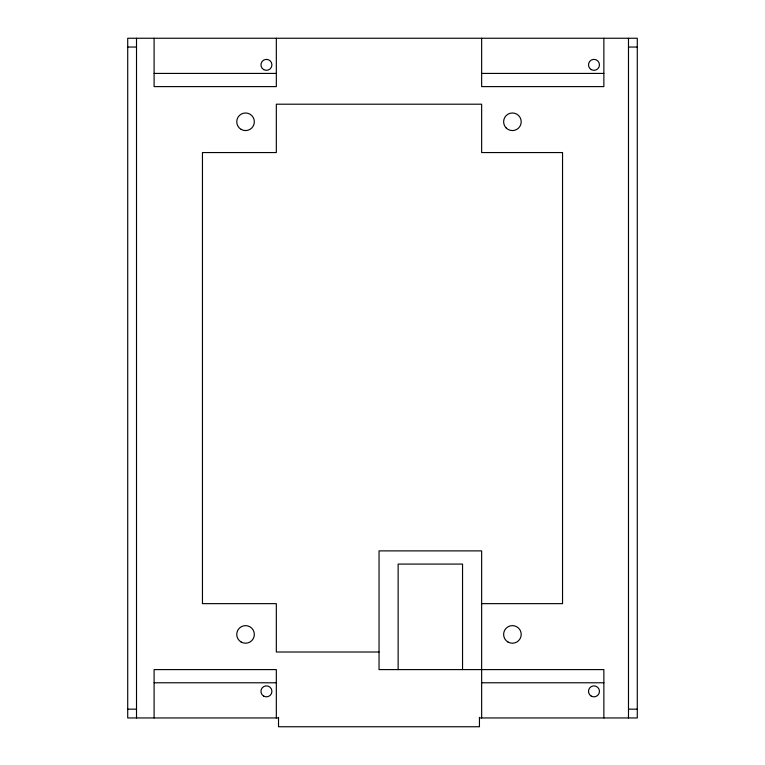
<?xml version="1.0" encoding="UTF-8"?>
<svg xmlns="http://www.w3.org/2000/svg" width="765" height="765" viewBox="0 0 765 765"><rect width="100%" height="100%" fill="white"/><g stroke="black" fill="none" stroke-linecap="round" stroke-linejoin="round"><path stroke-width="1.15" d="M127.717 47.048L136.514 47.048M628.486 47.048L637.283 47.048M154.1 73.421L276.328 73.421M481.644 73.421L603.862 73.421M481.644 603.642L562.543 603.642L562.543 152.56L481.644 152.56L481.644 104.203L276.328 104.203L276.328 152.56L202.457 152.56L202.457 603.642L276.328 603.642L276.328 652.01L379.048 652.01M154.1 682.782L276.328 682.782M481.644 682.782L603.862 682.782M127.717 709.165L136.514 709.165M628.486 709.165L637.283 709.165M278.517 717.952L127.717 717.952L127.717 38.25L637.283 38.25L637.283 717.952L479.445 717.952M628.486 38.25L628.486 717.952M603.862 38.25L603.862 86.608L481.644 86.608L481.644 38.25M603.862 717.952L603.862 669.595L379.048 669.595L379.048 550.886L481.644 550.886L481.644 717.952M479.445 717.369L479.445 726.75L278.517 726.75L278.517 717.369M462.548 669.595L462.548 564.082L398.144 564.082L398.144 669.595M276.328 38.25L276.328 86.608L154.1 86.608L154.1 38.25M276.328 717.952L276.328 669.595L154.1 669.595L154.1 717.952M136.514 38.25L136.514 717.952M263.686 69.605A5.498 5.498 0 0 0 271.929 64.853A5.498 5.498 0 0 0 263.686 60.091A5.498 5.498 0 0 0 263.686 69.605M591.23 69.605A5.498 5.498 0 0 0 599.473 64.853A5.498 5.498 0 0 0 591.23 60.091A5.498 5.498 0 0 0 591.23 69.605M591.23 696.121A5.498 5.498 0 0 0 599.473 691.359A5.498 5.498 0 0 0 591.23 686.597A5.498 5.498 0 0 0 591.23 696.121M263.686 696.121A5.498 5.498 0 0 0 271.929 691.359A5.498 5.498 0 0 0 263.686 686.597A5.498 5.498 0 0 0 263.686 696.121M508.017 642.036A8.797 8.797 0 0 0 521.214 634.424A8.797 8.797 0 0 0 508.017 626.803A8.797 8.797 0 0 0 508.017 642.036M241.147 642.036A8.797 8.797 0 0 0 254.343 634.424A8.797 8.797 0 0 0 241.147 626.803A8.797 8.797 0 0 0 241.147 642.036M241.147 129.4A8.797 8.797 0 0 0 254.343 121.788A8.797 8.797 0 0 0 241.147 114.167A8.797 8.797 0 0 0 241.147 129.4M506.201 128.004A8.797 8.797 0 0 0 520.908 124.064A8.797 8.797 0 0 0 510.14 113.287A8.797 8.797 0 0 0 506.201 128.004"/></g></svg>
